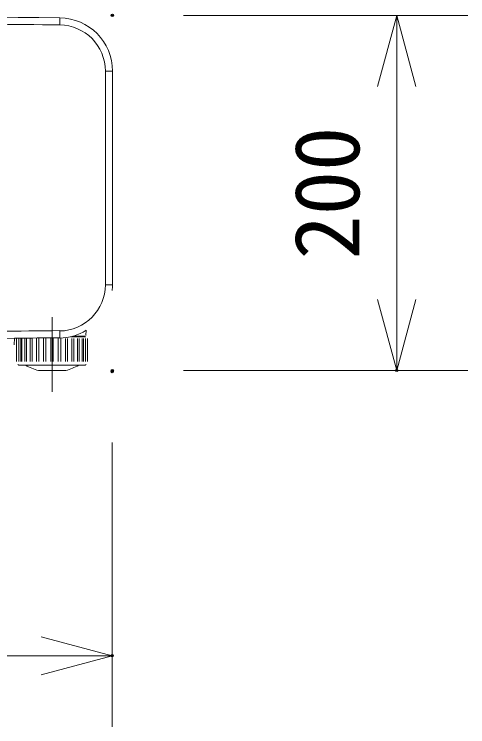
# Model space of a CAD drawing. Units: millimetres, scale not verified. Extents: x -62 to 63, y -57 to 57.
# Drawn here: x -14.56 to -1.8, y 2.4 to 22.46 of the extents above; entities that cross this region are included whole.
import ezdxf
from ezdxf.enums import TextEntityAlignment as Align

# ---------------------------------------------------------------- set-up
doc = ezdxf.new("R2010")
doc.units = ezdxf.units.MM
doc.header["$LTSCALE"] = 0.125
doc.header["$PDMODE"] = 32
doc.header["$PDSIZE"] = 0.0625
for name, color, linetype, lineweight in [('0-0_0', 7, 'Continuous', 18), ('0-4_GAIKEI', 7, 'Continuous', 18), ('0-5_SUNPO', 7, 'Continuous', 18)]:
    doc.layers.add(name, color=color, linetype=linetype, lineweight=lineweight)
doc.layers.add('0-1_DEFPOINTS', color=7, linetype='Continuous')
doc.styles.add('ＭＳ ゴシック', font='')
doc.styles.get('ＭＳ ゴシック').set_extended_font_data('MS Gothic')

# ---------------------------------------------------------------- blocks, each defined once
blk = doc.blocks.new('_OPEN30')
at = {"layer": '0-0_0'}
blk.add_line((0, 0), (-1, 0), dxfattribs=at)
blk.add_lwpolyline([(-1, 0.26795), (0, 0), (-1, -0.26795)], dxfattribs=at)
blk = doc.blocks.new('D7')
at = {"layer": '0-1_DEFPOINTS'}
for p in [(-38.9407, 9.0107), (-12.4407, 9.0107), (-12.4407, 1.0107)]:
    blk.add_point(p, dxfattribs=at)
at = {"layer": '0-5_SUNPO'}
for p, q in [((-38.9407, 7.0107), (-38.9407, -0.9893)), ((-12.4407, 7.0107), (-12.4407, -0.9893)), ((-36.9407, 1.0107), (-14.4407, 1.0107))]:
    blk.add_line(p, q, dxfattribs=at)
at = {"layer": '0-5_SUNPO', "xscale": 2, "yscale": 2, "rotation": 180}
blk.add_blockref('_OPEN30', (-38.9407, 1.0107), dxfattribs=at)
at = {"layer": '0-5_SUNPO', "xscale": 2, "yscale": 2}
blk.add_blockref('_OPEN30', (-12.4407, 1.0107), dxfattribs=at)
at = {"layer": '0-5_SUNPO', "style": 'ＭＳ ゴシック'}
blk.add_text('530', height=1.833, dxfattribs=at).set_placement((-27.5657, 1.5107), align=Align.BOTTOM_LEFT)
blk = doc.blocks.new('D6')
at = {"layer": '0-1_DEFPOINTS'}
for p in [(-12.4343, 19.04), (-12.4343, 9.04), (-4.4343, 9.04)]:
    blk.add_point(p, dxfattribs=at)
at = {"layer": '0-5_SUNPO'}
for p, q in [((-10.4343, 19.04), (-2.4343, 19.04)), ((-4.4343, 17.04), (-4.4343, 11.04)), ((-10.4343, 9.04), (-2.4343, 9.04))]:
    blk.add_line(p, q, dxfattribs=at)
at = {"layer": '0-5_SUNPO', "xscale": 2, "yscale": 2}
for p, rotation in [((-4.4343, 19.04), 90), ((-4.4343, 9.04), 270)]:
    blk.add_blockref('_OPEN30', p, dxfattribs=dict(at, rotation=rotation))
at = {"layer": '0-5_SUNPO', "style": 'ＭＳ ゴシック'}
blk.add_text('200', height=1.833, rotation=90, dxfattribs=at).set_placement((-4.9343, 12.165), align=Align.BOTTOM_LEFT)

msp = doc.modelspace()

# ---------------------------------------------------------------- linework, layer by layer
at = {"layer": '0-4_GAIKEI', "color": 1}
for p, q in [((-13.2785, 22.1561), (-13.2761, 22.3561)), ((-11.9938, 20.8562), (-11.9938, 14.8397)), ((-11.9938, 20.8562), (-11.7938, 20.8562)), ((-11.9938, 14.8397), (-11.7938, 14.8397)), ((-13.4938, 13.9269), (-13.4938, 11.8286)), ((-13.279, 13.5398), (-13.2768, 13.3397)), ((-14.4913, 13.3355), (-14.4913, 12.6755)), ((-12.9066, 13.3905), (-12.914, 13.3905)), ((-12.9066, 13.3905), (-12.9067, 13.3905)), ((-12.5679, 13.3905), (-12.9066, 13.3905)), ((-12.8256, 13.4146), (-12.8257, 13.4146)), ((-12.4962, 12.6755), (-12.4962, 13.3255)), ((-14.3938, 12.5755), (-12.5938, 12.5755)), ((-13.8778, 12.4255), (-13.1097, 12.4255))]:
    msp.add_line(p, q, dxfattribs=at)
at = {"layer": '0-4_GAIKEI'}
for p, q in [((-11.7938, 14.8397), (-11.7938, 20.8562)), ((-14.5582, 13.1493), (-14.5485, 13.3349)), ((-14.4335, 12.6755), (-14.4335, 13.3362)), ((-14.3767, 13.3368), (-14.3767, 12.6755)), ((-14.3418, 12.6755), (-14.3418, 13.3372)), ((-14.2598, 13.3381), (-14.2598, 12.6755)), ((-14.2131, 12.6755), (-14.2131, 13.3386)), ((-14.1094, 12.6755), (-14.1094, 13.3398)), ((-14.053, 12.6755), (-14.053, 13.3405)), ((-13.9321, 12.6755), (-13.9321, 13.3418)), ((-13.8684, 12.6755), (-13.8684, 13.3426)), ((-13.7357, 12.6755), (-13.7357, 13.3441)), ((-13.6675, 12.6755), (-13.6675, 13.3449)), ((-13.5286, 12.6755), (-13.5286, 13.3466)), ((-13.4589, 12.6755), (-13.4589, 13.3474)), ((-13.3201, 12.6755), (-13.3201, 13.3491)), ((-13.2519, 12.6755), (-13.2519, 13.3255)), ((-13.1191, 12.6755), (-13.1191, 13.3255)), ((-13.0554, 12.6755), (-13.0554, 13.3255)), ((-12.9345, 12.6755), (-12.9345, 13.3255)), ((-12.8781, 12.6755), (-12.8781, 13.3255)), ((-12.7744, 12.6755), (-12.7744, 13.3255)), ((-12.7278, 12.6755), (-12.7278, 13.3255)), ((-12.6457, 13.3255), (-12.6457, 12.6755)), ((-12.6109, 12.6755), (-12.6109, 13.3255)), ((-12.5541, 13.3255), (-12.5541, 12.6755))]:
    msp.add_line(p, q, dxfattribs=at)
at = {"layer": '0-4_GAIKEI', "color": 1}
for points in [[(-12.5379, 13.5575), (-12.5429, 13.4146), (-12.5429, 13.4146)], [(-12.6259, 13.3755), (-12.7252, 13.3755), (-12.8581, 13.3755), (-12.9675, 13.3755)]]:
    msp.add_lwpolyline(points, dxfattribs=at)
at = {"layer": '0-4_GAIKEI'}
msp.add_lwpolyline([(-12.5438, 13.3755), (-12.5645, 13.3755), (-12.6259, 13.3755)], dxfattribs=at)
for centre, radius, start, end in [((-25.0463, -978.0026), 1000.428, 89.32585, 90.40326), ((-13.2938, 20.8562), 1.5, 0.00004, 89.3258), ((-13.2938, 14.8397), 1.5, 353.71342, 0.00004), ((-13.2789, 14.7093), 1.3696, 270.09141, 302.87189), ((-25.4263, 1010.0907), 996.8151, 270.62526, 270.69841)]:
    msp.add_arc(centre, radius, start, end, dxfattribs=at)
at = {"layer": '0-4_GAIKEI', "color": 1}
for centre, radius, start, end in [((-25.0499, -978.6165), 1000.842, 89.32606, 89.77093), ((-13.2938, 20.8562), 1.3, 0.00004, 89.3258), ((-11.865, 21.1035), 0.05, 357.35173, 9.81851), ((-13.2938, 14.8397), 1.3, 270.65002, 0.00004), ((-25.4735, 1014.4393), 1000.9639, 270.30107, 270.69808), ((-25.4263, 1010.0907), 996.8151, 270.29211, 270.62526), ((-14.3938, 12.6755), 0.1, 233.13009, 270), ((-13.4938, 13.8755), 1.5, 240.07355, 255.16488), ((-13.4938, 13.8755), 1.5, 284.83512, 299.92645), ((-12.5938, 12.6755), 0.1, 270, 306.87002)]:
    msp.add_arc(centre, radius, start, end, dxfattribs=at)

# ---------------------------------------------------------------- block references
at = {"layer": '0-5_SUNPO'}
for name in ['D6', 'D7']:
    msp.add_blockref(name, (0.6388, 3.3855), dxfattribs=at)

doc.saveas('drawing.dxf')
